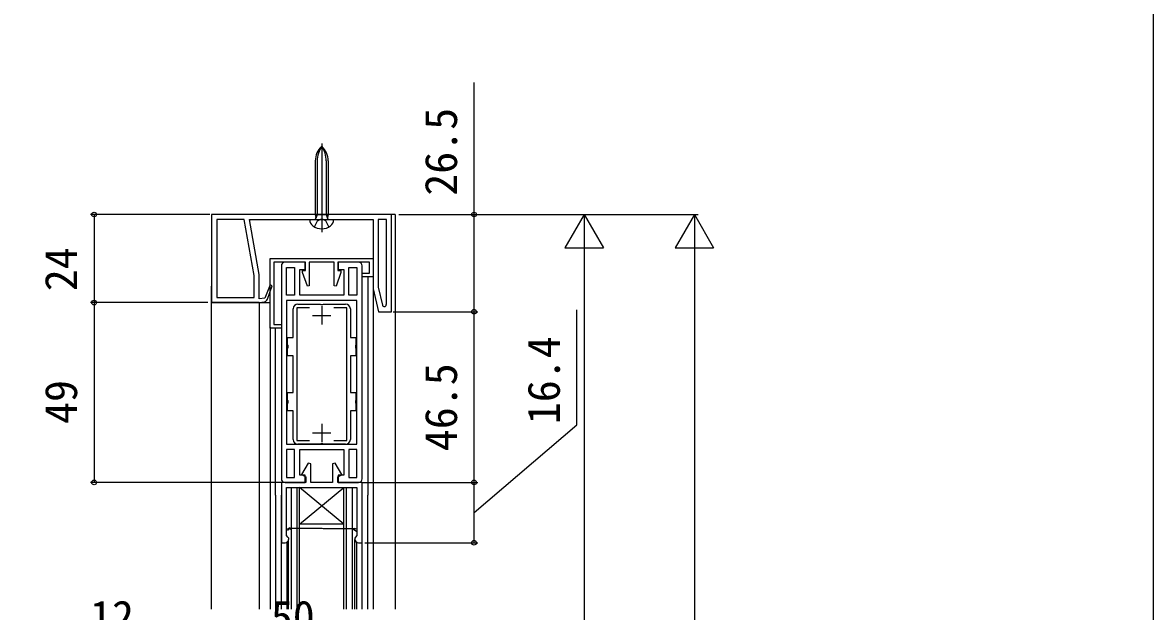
# Model space of a CAD drawing. Units: millimetres, scale not verified. Extents: x -525 to 525, y -782 to 777.
# Drawn here: x 217 to 525, y -104.2 to 56.2 of the extents above; entities that cross this region are included whole.
import ezdxf
from ezdxf.enums import TextEntityAlignment as Align

# ---------------------------------------------------------------- set-up
doc = ezdxf.new("R2010")
doc.units = ezdxf.units.MM
doc.header["$LTSCALE"] = 4
for name, color, linetype in [('0-2_YKK_11', 7, 'Continuous'), ('0-3_YKK_12', 2, 'Continuous'), ('0-4_YKK_13', 4, 'Continuous'), ('0-6_YKK_D', 6, 'Continuous'), ('0-7_YKK_ZWAK', 7, 'Continuous')]:
    doc.layers.add(name, color=color, linetype=linetype)
doc.styles.add('ＭＳ ゴシック', font='')
doc.styles.get('ＭＳ ゴシック').set_extended_font_data('MS Gothic')

msp = doc.modelspace()

# ---------------------------------------------------------------- linework, layer by layer
at = {"layer": '0-2_YKK_11'}
for p, q in [((287.458, -10.095), (287.458, -68.095)), ((309.458, -68.095), (309.458, -10.095)), ((298.458, -21.095), (298.458, -26.095)), ((295.958, -23.595), (300.958, -23.595)), ((298.458, -53.095), (298.458, -58.095)), ((295.958, -55.595), (300.958, -55.595)), ((289.243, -81.695), (289.583, -81.499)), ((289.833, -81.932), (289.833, -81.932))]:
    msp.add_line(p, q, dxfattribs=at)
for points in [[(317.458, 3.905), (268.458, 3.905), (268.458, -20.095), (281.458, -20.095), (282.88, -19.844)], [(312.506, -16.306), (313.958, -22.595), (317.458, -22.595), (317.458, 3.905)], [(281.429, -12.431), (278.795, 2.505), (297.999, 2.505), (298.183, 2.625), (298.733, 2.625), (298.916, 2.505), (312.458, 2.505), (312.458, -15.879)], [(316.058, -20.646), (316.058, 2.505), (313.858, 2.505), (313.858, -15.936), (314.973, -20.769)], [(308.458, -9.095), (302.958, -9.095), (302.958, -11.095), (304.458, -11.095), (304.458, -18.095), (292.458, -18.095), (292.458, -11.095), (293.958, -11.095), (293.958, -9.095), (288.458, -9.095)], [(283.651, -19.189), (284.943, -15.488), (284.381, -15.28), (282.958, -18.895), (281.458, -19.095), (281.458, -12.761)], [(295.121, -21.495), (291.658, -21.495), (291.658, -57.695), (295.121, -57.695)], [(291.958, -20.495), (297.999, -20.495), (298.183, -20.615), (298.732, -20.615), (298.916, -20.495), (304.958, -20.495)], [(301.794, -57.695), (305.258, -57.695), (305.258, -21.495), (301.794, -21.495)], [(290.658, -57.395), (290.658, -49.595), (289.158, -49.595), (289.158, -47.553), (289.278, -47.37), (289.278, -46.82), (289.158, -46.637), (289.158, -44.595), (290.658, -44.595), (290.658, -34.595), (289.158, -34.595), (289.158, -32.553), (289.278, -32.37), (289.278, -31.82), (289.158, -31.637), (289.158, -29.595), (290.658, -29.595), (290.658, -21.795)], [(306.258, -21.795), (306.258, -29.595), (307.758, -29.595), (307.758, -31.637), (307.638, -31.82), (307.638, -32.37), (307.758, -32.553), (307.758, -34.595), (306.258, -34.595)], [(306.258, -34.595), (306.258, -44.595), (307.758, -44.595), (307.758, -46.637), (307.638, -46.82), (307.638, -47.37), (307.758, -47.553), (307.758, -49.595), (306.258, -49.595), (306.258, -57.395)], [(288.458, -69.095), (293.958, -69.095), (293.958, -67.095), (292.458, -67.095), (292.458, -60.095), (304.458, -60.095), (304.458, -67.095), (302.958, -67.095), (302.958, -69.095), (308.458, -69.095)], [(304.958, -58.695), (298.916, -58.695), (298.732, -58.575), (298.183, -58.575), (297.999, -58.695), (291.958, -58.695)], [(308.458, -85.495), (309.458, -85.495), (309.458, -69.095), (302.808, -69.095), (302.808, -67.542), (303.928, -66.895), (302.149, -63.813), (301.408, -64.011), (301.408, -69.095), (295.508, -69.095), (295.508, -64.011), (294.766, -63.813), (292.987, -66.895), (294.108, -67.542), (294.108, -69.095), (287.458, -69.095), (287.458, -85.495), (288.458, -85.495)], [(288.858, -70.495), (308.058, -70.495), (308.058, -81.695), (308.058, -82.495), (308.058, -83.52), (307.683, -84.005), (307.458, -84.295), (307.458, -84.495)], [(289.458, -84.495), (289.458, -84.295), (289.233, -84.005), (288.858, -83.52), (288.858, -82.495), (288.858, -81.695), (288.858, -70.495)], [(289.583, -81.499), (289.243, -81.695), (289.243, -81.695)], [(307.672, -81.695), (289.583, -81.499), (308.058, -81.695)], [(308.058, -82.495), (307.083, -81.932), (307.333, -81.499), (307.672, -81.695), (307.672, -81.695)]]:
    msp.add_lwpolyline(points, dxfattribs=at)
for points in [[(269.858, 2.505), (269.858, -18.695), (280.058, -18.695), (280.058, -12.718), (277.373, 2.505)], [(284.458, -8.095), (312.458, -8.095), (312.458, -13.095), (309.458, -13.095), (309.458, -12.095), (311.458, -12.095), (311.458, -9.095), (302.858, -9.095), (302.858, -11.395), (303.658, -11.395), (303.658, -11.895), (302.358, -15.633), (301.858, -15.549), (301.858, -9.095), (295.058, -9.095), (295.058, -15.549), (294.557, -15.633), (293.258, -11.895), (293.258, -11.395), (294.058, -11.395), (294.058, -9.095), (285.458, -9.095), (285.458, -26.095), (287.458, -26.095), (287.458, -27.095), (284.458, -27.095)], [(291.058, -10.495), (291.058, -18.095), (288.858, -18.095), (288.858, -10.495)], [(308.058, -10.495), (308.058, -18.095), (305.858, -18.095), (305.858, -10.495)], [(308.058, -58.695), (308.058, -19.495), (288.858, -19.495), (288.858, -58.695)], [(291.058, -67.695), (291.058, -60.095), (288.858, -60.095), (288.858, -67.695)], [(308.058, -67.695), (308.058, -60.095), (305.858, -60.095), (305.858, -67.695)]]:
    msp.add_lwpolyline(points, close=True, dxfattribs=at)
for centre, radius, start, end in [((288.458, -10.095), 1, 90.00001, 179.99999), ((308.458, -10.095), 1, 0.00001, 89.99999), ((279.558, -12.761), 1.9, 359.99996, 9.99996), ((314.358, -15.879), 1.9, 180.00003, 192.99466), ((282.707, -18.859), 1, 279.99997, 340.75469), ((291.958, -21.795), 1.3, 90.00001, 179.99999), ((304.958, -21.795), 1.3, 0.00001, 89.99999), ((315.508, -20.646), 0.549, 192.9946, 359.99999), ((291.958, -57.395), 1.3, 180.00001, 269.99999), ((304.958, -57.395), 1.3, 270.00001, 359.99999), ((288.458, -68.095), 1, 180.00001, 269.99999), ((308.458, -68.095), 1, 270.00001, 359.99999), ((289.22, -81.597), 0.376, 195.12324, 15.12326), ((289.708, -81.716), 0.25, 299.99992, 119.99994), ((288.458, -84.495), 1, 270.00001, 359.99999), ((308.458, -84.495), 1, 180.00001, 269.99999)]:
    msp.add_arc(centre, radius, start, end, dxfattribs=at)
at = {"layer": '0-3_YKK_12'}
for p, q in [((318.458, 3.905), (316.958, 3.905)), ((311.057, -13.095), (311.058, -72.595)), ((268.458, -103.595), (268.458, -15.595)), ((312.458, -15.595), (312.458, -72.595)), ((281.458, -20.095), (268.458, -20.095)), ((281.458, -20.095), (284.458, -20.095)), ((284.458, -26.795), (284.458, -72.595)), ((285.858, -72.595), (285.858, -27.095)), ((290.149, -70.495), (306.766, -70.495)), ((290.149, -70.495), (290.149, -103.595)), ((291.749, -103.595), (291.749, -70.495)), ((304.466, -80.495), (292.449, -70.495)), ((292.449, -103.595), (292.449, -70.495)), ((304.466, -103.595), (304.466, -70.495)), ((305.166, -103.595), (305.166, -70.495)), ((306.766, -70.495), (306.766, -103.595)), ((284.458, -72.595), (284.458, -103.595)), ((285.858, -72.595), (285.858, -103.595)), ((287.458, -103.595), (287.458, -72.595)), ((309.458, -103.595), (309.458, -72.595)), ((311.058, -103.595), (311.058, -72.595)), ((312.458, -72.595), (312.458, -103.595)), ((288.958, -85.361), (288.958, -103.595)), ((289.449, -103.595), (289.449, -84.625)), ((307.466, -103.595), (307.466, -84.625)), ((307.958, -85.361), (307.958, -103.595))]:
    msp.add_line(p, q, dxfattribs=at)
for points in [[(318.458, 3.905), (318.458, -72.595), (318.458, -103.595)], [(281.458, -20.095), (281.458, -72.595), (281.458, -103.595)], [(304.466, -80.495), (292.449, -80.495), (304.466, -70.495)]]:
    msp.add_lwpolyline(points, dxfattribs=at)
at = {"layer": '0-4_YKK_13'}
for p, q in [((298.458, 23.283), (298.458, -0.87)), ((296.712, 18.479), (296.712, 3.905)), ((297.24, 18.479), (297.24, 3.905)), ((299.675, 18.479), (299.675, 3.905)), ((300.204, 18.479), (300.204, 3.905)), ((296.712, 3.905), (300.204, 3.905)), ((296.712, 3.905), (296.869, 3.101)), ((296.712, 3.905), (300.204, 3.905)), ((296.712, 3.905), (296.869, 3.101)), ((297.24, 3.905), (296.847, 2.833)), ((297.24, 3.905), (296.847, 2.833)), ((299.675, 3.905), (300.068, 2.833)), ((299.675, 3.905), (300.068, 2.833)), ((300.204, 3.905), (300.046, 3.101)), ((300.204, 3.905), (300.046, 3.101)), ((295.208, 2.505), (296.378, 2.505)), ((295.208, 2.505), (296.378, 2.505))]:
    msp.add_line(p, q, dxfattribs=at)
for points in [[(296.378, 2.505), (300.537, 2.505), (301.708, 2.505)], [(296.378, 2.505), (300.537, 2.505), (301.708, 2.505)], [(296.508, 0.512), (297.313, 2.141), (298.458, 2.75)], [(296.508, 0.512), (297.313, 2.141), (298.458, 2.75)], [(300.408, 0.512), (299.603, 2.141), (298.458, 2.75)], [(300.408, 0.512), (299.603, 2.141), (298.458, 2.75)]]:
    msp.add_lwpolyline(points, dxfattribs=at)
for centre, radius, start, end in [((302.225, 18.479), 5.513, 133.10467, 180), ((304.503, 18.479), 7.263, 146.3423, 180), ((294.69, 18.479), 5.513, 0, 46.89533), ((292.412, 18.479), 7.263, 0, 33.6577), ((296.378, 3.005), 0.5, 270, 11.05172), ((296.378, 3.005), 0.5, 270, 11.05172), ((300.537, 3.005), 0.5, 168.94828, 270), ((300.537, 3.005), 0.5, 168.94828, 270), ((297.308, 2.493), 2.1, 179.66349, 232.75111), ((297.308, 2.493), 2.1, 179.66349, 232.75111), ((298.458, 4.005), 4, 232.75222, 307.24778), ((298.458, 4.005), 4, 232.75222, 307.24778), ((299.608, 2.492), 2.1, 307.24778, 0.33964), ((299.608, 2.492), 2.1, 307.24778, 0.33964)]:
    msp.add_arc(centre, radius, start, end, dxfattribs=at)
at = {"layer": '0-6_YKK_D'}
for p, q in [((267.958, 3.905), (235.458, 3.905)), ((236.458, 3.905), (236.458, -20.095)), ((319.458, 3.905), (340.958, 3.905)), ((320.458, 3.905), (370.958, 3.905)), ((320.458, 3.904), (400.958, 3.904)), ((369.958, 3.905), (364.708, -5.188)), ((369.958, 3.905), (375.208, -5.188)), ((369.958, 3.905), (369.958, -14.282)), ((399.958, 3.904), (394.708, -5.189)), ((399.958, 3.904), (405.208, -5.189)), ((399.958, 3.904), (399.958, -14.283)), ((364.708, -5.188), (375.208, -5.188)), ((394.708, -5.189), (405.208, -5.189)), ((369.958, -6.595), (369.958, -205.595)), ((399.958, -6.596), (399.958, -585.595)), ((267.458, -20.095), (235.458, -20.095)), ((267.458, -20.095), (235.458, -20.095)), ((236.458, -20.095), (236.458, -69.095)), ((317.958, -22.595), (340.958, -22.595)), ((317.958, -22.595), (340.958, -22.595)), ((339.958, -69.095), (339.958, -22.595)), ((287.458, -69.095), (235.458, -69.095)), ((309.458, -69.095), (340.958, -69.095)), ((309.458, -69.095), (340.958, -69.095)), ((339.958, -85.495), (339.958, -69.095)), ((310.158, -85.495), (340.958, -85.495))]:
    msp.add_line(p, q, dxfattribs=at)
for points in [[(339.958, -22.595), (339.958, 3.905), (339.958, 39.857)], [(339.958, -77.295), (367.958, -53.375), (367.958, -22.034)]]:
    msp.add_lwpolyline(points, dxfattribs=at)
for centre in [(236.458, 3.905), (339.958, 3.905), (236.458, -20.095), (236.458, -20.095), (339.958, -22.595), (339.958, -22.595), (236.458, -69.095), (339.958, -69.095), (339.958, -69.095), (339.958, -85.495)]:
    msp.add_circle(centre, 0.637, dxfattribs=at)
at = {"layer": '0-7_YKK_ZWAK'}
msp.add_lwpolyline([(-525, -782.5), (525, -782.5), (525, 747.5)], dxfattribs=at)

# ---------------------------------------------------------------- texts
at = {"layer": '0-6_YKK_D', "style": 'ＭＳ ゴシック'}
for s, p in [('26.5', (337.958, 9.017)), ('24', (234.458, -16.993)), ('16.4', (365.958, -53.216)), ('46.5', (337.958, -60.572)), ('49', (234.458, -53.152))]:
    msp.add_text(s, height=8.798, rotation=90, dxfattribs=at).set_placement(p, align=Align.BOTTOM_LEFT)
for s, p in [('12', (235.339, -112.695)), ('50', (284.594, -112.695))]:
    msp.add_text(s, height=8.798, dxfattribs=at).set_placement(p, align=Align.BOTTOM_LEFT)

doc.saveas('drawing.dxf')
